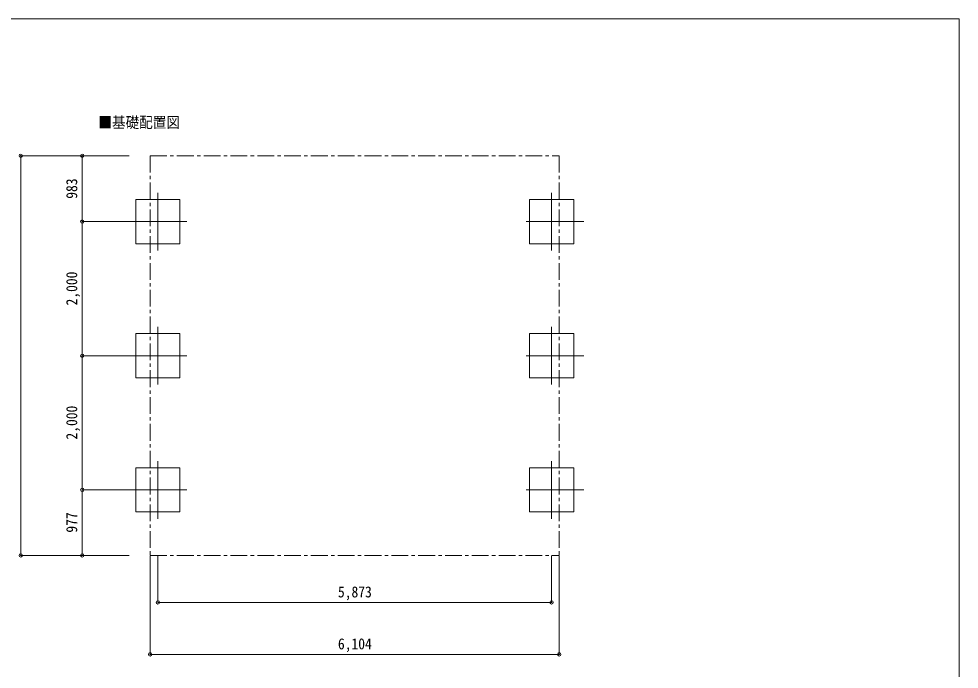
# Model space of a CAD drawing. Units: millimetres at full size, sheet at 1:50. Extents: x -14053 to 14053, y -9700 to 9700.
# Drawn here: x -682 to 13347, y 0 to 9700 of the extents above; entities that cross this region are included whole.
import ezdxf
from ezdxf.enums import TextEntityAlignment as Align

# ---------------------------------------------------------------- set-up
doc = ezdxf.new("R2010")
doc.units = ezdxf.units.MM
doc.header["$LTSCALE"] = 50
doc.header["$PDMODE"] = 32
doc.header["$PDSIZE"] = 50
doc.linetypes.add('CHAIN1', pattern=[8, 5, -1, 1, -1])
for name, color, linetype, lineweight in [('1-0', 4, 'Continuous', 9), ('1-1', 2, 'Continuous', 9), ('1-6', 6, 'Continuous', 9), ('F-0', 7, 'Continuous', 9)]:
    doc.layers.add(name, color=color, linetype=linetype, lineweight=lineweight)
doc.styles.add('ＭＳ ゴシック', font='')
doc.styles.get('ＭＳ ゴシック').set_extended_font_data('MS Gothic')

msp = doc.modelspace()

# ---------------------------------------------------------------- linework, layer by layer
at = {"layer": '1-0'}
for p, q in [((1392.44, 7104.79), (1392.44, 6244.79)), ((7265.44, 7104.79), (7265.44, 6244.79)), ((1822.44, 6674.79), (962.44, 6674.79)), ((6885.44, 6674.79), (7745.44, 6674.79)), ((1392.44, 5104.79), (1392.44, 4244.79)), ((7265.44, 5104.79), (7265.44, 4244.79)), ((1822.44, 4674.79), (962.44, 4674.79)), ((6885.44, 4674.79), (7745.44, 4674.79)), ((1392.44, 3104.79), (1392.44, 2244.79)), ((7265.44, 3104.79), (7265.44, 2244.79)), ((1822.44, 2674.79), (962.44, 2674.79)), ((6885.44, 2674.79), (7745.44, 2674.79))]:
    msp.add_line(p, q, dxfattribs=at)
for points in [[(1722.44, 6344.79), (1722.44, 7004.79), (1062.44, 7004.79), (1062.44, 6344.79)], [(6935.44, 6344.79), (6935.44, 7004.79), (7595.44, 7004.79), (7595.44, 6344.79)], [(1722.44, 4344.79), (1722.44, 5004.79), (1062.44, 5004.79), (1062.44, 4344.79)], [(6935.44, 4344.79), (6935.44, 5004.79), (7595.44, 5004.79), (7595.44, 4344.79)], [(1722.44, 2344.79), (1722.44, 3004.79), (1062.44, 3004.79), (1062.44, 2344.79)], [(6935.44, 2344.79), (6935.44, 3004.79), (7595.44, 3004.79), (7595.44, 2344.79)]]:
    msp.add_lwpolyline(points, close=True, dxfattribs=at)
at = {"layer": '1-1', "color": 7, "linetype": 'CHAIN1'}
for p, q in [((1276.94, 7657.82), (1276.94, 1697.8)), ((1276.94, 1697.8), (7380.94, 1697.8))]:
    msp.add_line(p, q, dxfattribs=at)
msp.add_lwpolyline([(1276.94, 7657.82), (7380.94, 7657.82), (7380.94, 1697.8)], dxfattribs=at)
at = {"layer": '1-6'}
for p, q in [((-653.36, 7657.82), (962.44, 7657.82)), ((-653.36, 7657.82), (-653.36, 1697.8)), ((264.1, 7657.82), (962.44, 7657.82)), ((264.1, 6674.79), (264.1, 7657.82)), ((264.1, 6674.79), (962.44, 6674.79)), ((264.1, 4674.79), (264.1, 6674.79)), ((264.1, 4674.79), (962.44, 4674.79)), ((264.1, 2674.79), (264.1, 4674.79)), ((264.1, 2674.79), (962.44, 2674.79)), ((264.1, 1697.8), (264.1, 2674.79)), ((-653.36, 1697.8), (962.44, 1697.8)), ((264.1, 1697.8), (962.44, 1697.8)), ((1276.94, 221.53), (1276.94, 1697.8)), ((1392.44, 996.02), (1392.44, 1697.8)), ((7265.44, 996.02), (7265.44, 1697.8)), ((7380.94, 221.53), (7380.94, 1697.8)), ((1392.44, 996.02), (7265.44, 996.02)), ((1276.94, 221.53), (7380.94, 221.53))]:
    msp.add_line(p, q, dxfattribs=at)
for p in [(-653.36, 7657.82), (264.1, 7657.82), (264.1, 6674.79), (264.1, 4674.79), (264.1, 2674.79), (-653.36, 1697.8), (264.1, 1697.8), (1392.44, 996.02), (7265.44, 996.02), (1276.94, 221.53), (7380.94, 221.53)]:
    msp.add_point(p, dxfattribs=at)
at = {"layer": 'F-0', "color": 5, "lineweight": 5}
for p, q in [((-14053.43, 9700), (13346.57, 9700)), ((13346.57, 9700), (13346.57, -9700))]:
    msp.add_line(p, q, dxfattribs=at)

# ---------------------------------------------------------------- texts
at = {"layer": '1-0', "color": 7, "style": 'ＭＳ ゴシック', "width": 0.9}
msp.add_text('■基礎配置図', height=165, dxfattribs=at).set_placement((506.44, 8023.55), align=Align.BOTTOM_LEFT)
at = {"layer": '1-6', "color": 7, "style": 'ＭＳ ゴシック', "width": 0.9}
for s, p in [('983', (239.1, 7016.3)), ('2,000', (239.1, 5424.79)), ('2,000', (239.1, 3424.79)), ('977', (239.1, 2036.29))]:
    msp.add_text(s, height=165, rotation=90, dxfattribs=at).set_placement(p, align=Align.BOTTOM_LEFT)
for s, p in [('5,873', (4078.94, 1021.02)), ('6,104', (4078.94, 246.53))]:
    msp.add_text(s, height=165, dxfattribs=at).set_placement(p, align=Align.BOTTOM_LEFT)

doc.saveas('drawing.dxf')
